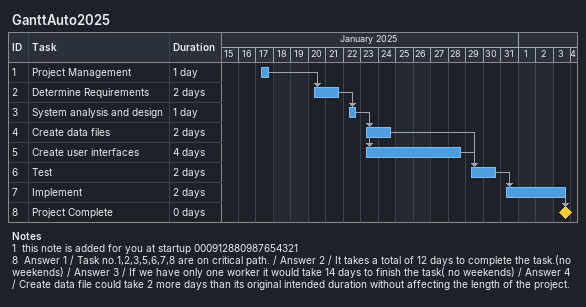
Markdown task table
GanttAuto2025

| ID | Task | Duration | Start | Finish | Predecessors |
|---|---|---|---|---|---|
| 1 | Project Management | 1d | 2025-01-17 | 2025-01-17 |  |
| 2 | Determine Requirements | 2d | 2025-01-20 | 2025-01-21 | 1 |
| 3 | System analysis and design | 1d | 2025-01-22 | 2025-01-22 | 2 |
| 4 | Create data files | 2d | 2025-01-23 | 2025-01-24 | 3 |
| 5 | Create user interfaces | 4d | 2025-01-23 | 2025-01-28 | 3 |
| 6 | Test | 2d | 2025-01-29 | 2025-01-30 | 4, 5 |
| 7 | Implement | 2d | 2025-01-31 | 2025-02-03 | 6 |
| 8 | Project Complete | 0d | 2025-02-03 | 2025-02-03 | 7 |

Notes
- 1: this note is added for you at startup 000912880987654321
- 8: Answer 1 / Task no.1,2,3,5,6,7,8 are on critical path. / Answer 2 / It takes a total of 12 days to complete the task.(no weekends) / Answer 3 / If we have only one worker it would take 14 days to finish the task( no weekends) / Answer 4 / Create data file could take 2 more days than its original intended duration without affecting the length of the project.
